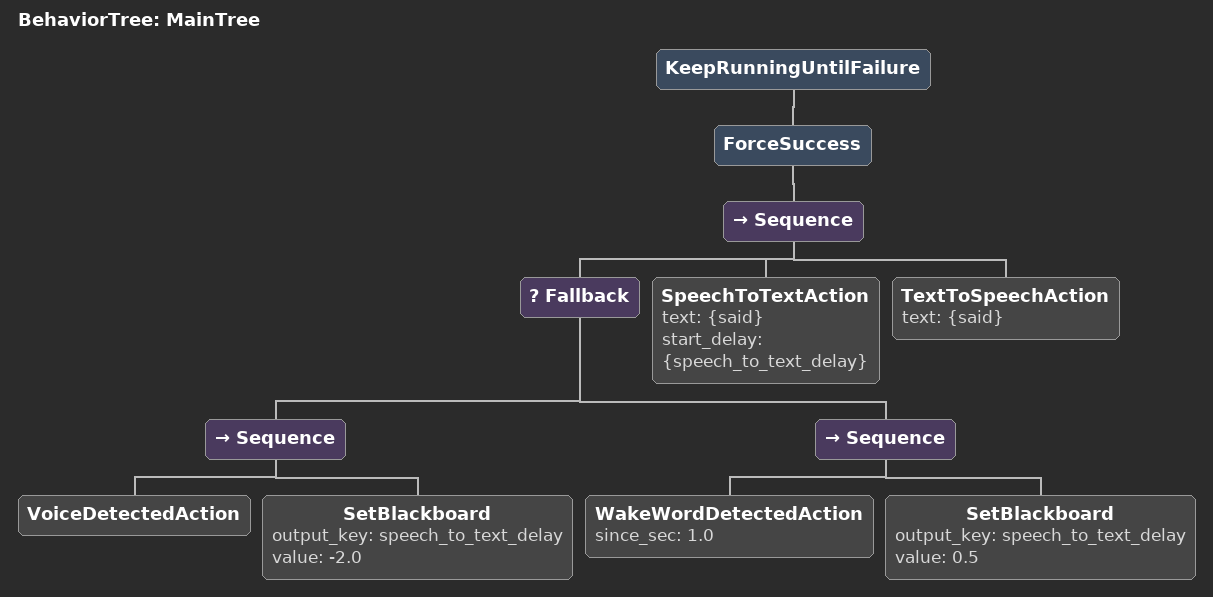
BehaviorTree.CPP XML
<root BTCPP_format="4" main_tree_to_execute="MainTree">
	<BehaviorTree ID="MainTree">
        <KeepRunningUntilFailure>
            <ForceSuccess>
                <Sequence>
                    <Fallback>
                        <Sequence>
                            <VoiceDetectedAction />
                            <SetBlackboard output_key="speech_to_text_delay" value="-2.0" />
                        </Sequence>
                        <Sequence>
                            <WakeWordDetectedAction since_sec="1.0" />
                            <SetBlackboard output_key="speech_to_text_delay" value="0.5" />
                        </Sequence>
                    </Fallback>
                    <SpeechToTextAction text="{said}" start_delay="{speech_to_text_delay}" />
                    <TextToSpeechAction text="{said}" />
                </Sequence>
            </ForceSuccess>
        </KeepRunningUntilFailure>
    </BehaviorTree>
</root>
